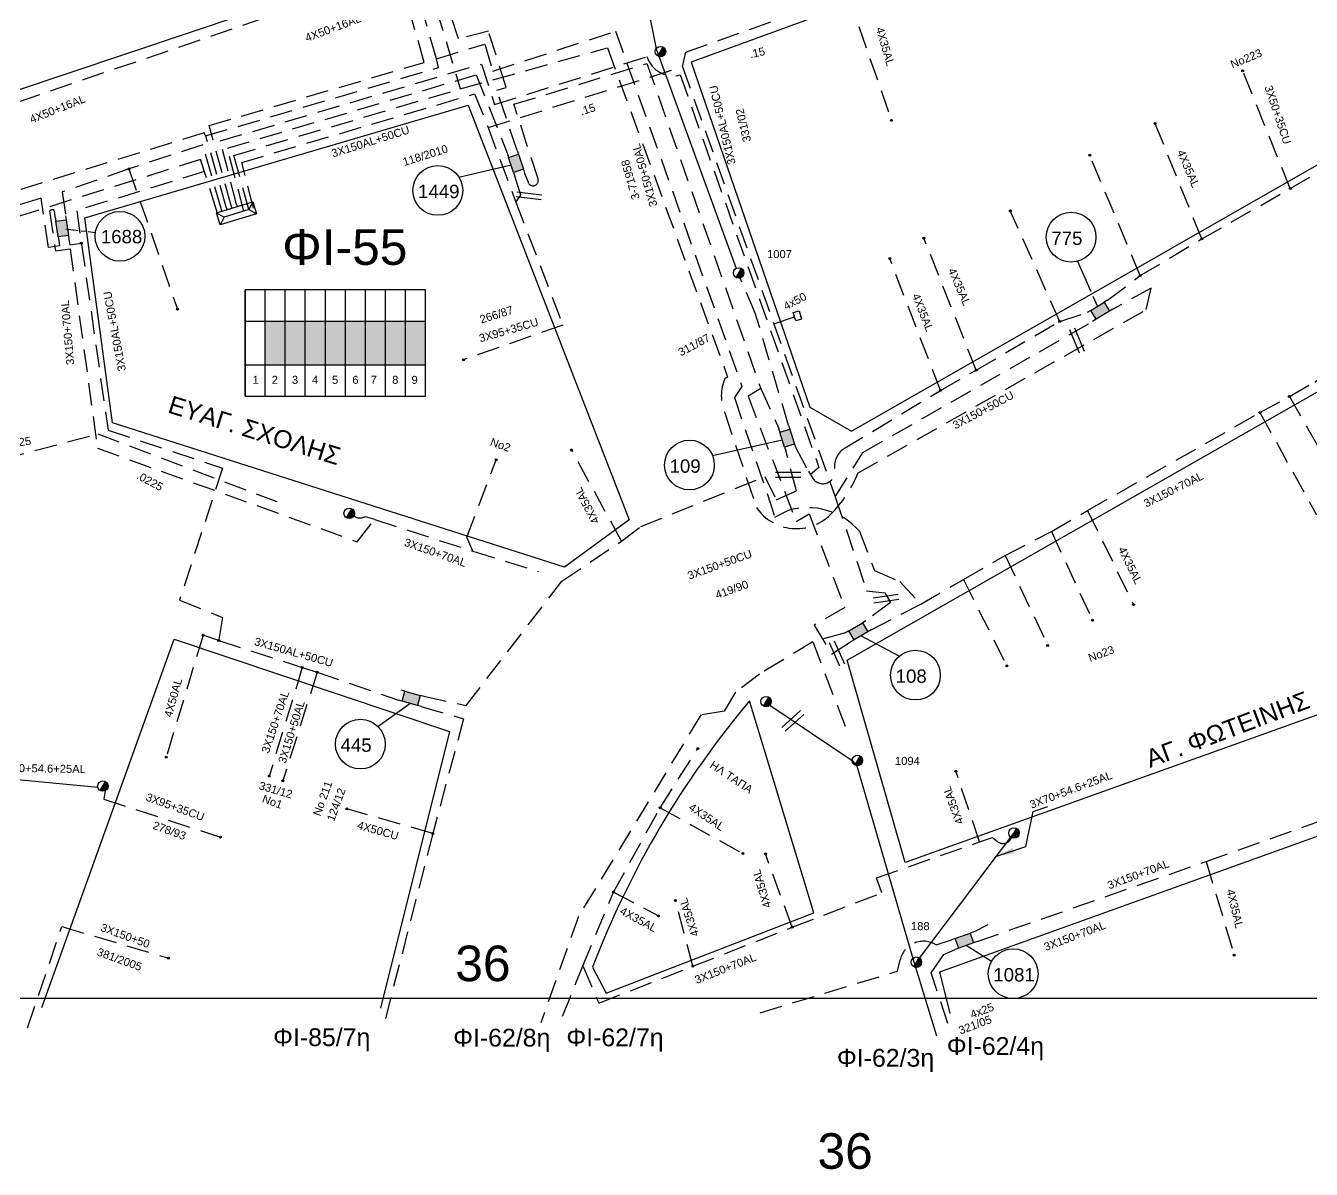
# Model space of a CAD drawing. Header units: millimetres. Extents: x 1080 to 2112, y 851 to 1323.
# Drawn here: x 1447 to 1591.6, y 851.4 to 980 of the extents above; entities that cross this region are included whole.
import ezdxf
from ezdxf.enums import TextEntityAlignment as Align

# ---------------------------------------------------------------- set-up
doc = ezdxf.new("R2010")
doc.units = ezdxf.units.MM
doc.linetypes.add('DASHED', pattern=[19.05, 12.7, -6.35])
for name, color, linetype in [('Link Box 4 Διευθύνσεων', 7, 'Continuous'), ('Άγνωστα', 7, 'DASHED'), ('Ασφαλειοκιβώτια Χ.Τ 9 αναχωρήσεων', 7, 'Continuous'), ('Γυμνά εναέρια ΧΤ (3Φ)   3x50+35CU', 7, 'Continuous'), ('Γυμνά εναέρια ΧΤ (3Φ)   4x35AL', 7, 'Continuous'), ('Γυμνά εναέρια ΧΤ (3Φ)   4x50AL', 7, 'Continuous'), ('Γυμνά εναέρια ΧΤ και ΦΟΠ (3Φ)   4x50+16AL', 7, 'Continuous'), ('Επιγραφές - Σχήματα', 7, 'Continuous'), ('Επιτοίχιο Κουτί', 7, 'Continuous'), ('Καλώδια ΧΤ   3x150+50AL', 7, 'DASHED'), ('Καλώδια ΧΤ   3x150+50CU', 7, 'DASHED'), ('Καλώδια ΧΤ   3x150+70AL', 7, 'DASHED'), ('Καλώδια ΧΤ   3x150AL+50CU', 7, 'DASHED'), ('Καλώδια ΧΤ   3x150AL+50XLPE', 7, 'DASHED'), ('Καλώδια ΧΤ   3x95+35CU', 7, 'DASHED'), ('Καλώδια ΧΤ   4x25CU', 7, 'DASHED'), ('Καλώδια ΧΤ   4x35CU', 7, 'DASHED'), ('Καλώδια ΧΤ   4x50AL', 7, 'DASHED'), ('Στύλος ΦΜ', 7, 'Continuous'), ('Στύλος ΦΜ @ 1', 7, 'Continuous'), ('Συνδέσεις', 7, 'Continuous'), ('Συνεστραμμένα ΧΤ   3x70+54.6+25AL', 7, 'SYN_LINE'), ('Τομή', 7, 'Continuous'), ('Υποσταθμός πόλεως', 7, 'Continuous'), ('Υπόβαθρο ΔΕΗ', 7, 'Continuous'), ('Υπόγεια Καλώδια Δικτύου ΧΤ   .10', 7, 'DASHED'), ('Υπόγεια Καλώδια Δικτύου ΧΤ   .15', 7, 'DASHED'), ('Υπόγεια καλώδια Παροχών ΧΤ   .0225', 7, 'DASHED')]:
    doc.layers.add(name, color=color, linetype=linetype)
doc.styles.add('ar', font='arial.ttf')
doc.styles.get("Standard").update_dxf_attribs({"font": 'arial.ttf'})
doc.linetypes.add('SYN_LINE', pattern='A,0.5,-0.0001,["/\\/\\/\\/",Standard,S=0.1,R=0,X=0,Y=-0.05],-0.25', length=0.7501)
doc.dimstyles.new('ISO-25', dxfattribs={"dimtxt": 2.5, "dimasz": 2.5, "dimexe": 1.25, "dimexo": 0.625, "dimtad": 1, "dimtxsty": 'Standard', "dimcen": 2.5, "dimadec": 0, "dimazin": 0, "dimtfac": 1, "dimtmove": 0, "dimatfit": 3, "dimfxl": 1, "dimarcsym": 0})

# ---------------------------------------------------------------- blocks, each defined once
blk = doc.blocks.new('ΥΠΑΡΧΩΝ ΤΣΙΜΕΝΤΕΝΙΟΣ ΣΤΥΛΟΣ')
at = {"layer": 'Στύλος ΦΜ'}
blk.add_hatch(color=7, dxfattribs=at).paths.add_polyline_path([(-1.29, -2.28, 0.574793), (2.62, 0, 0.268822), (1.3, 2.27)])
at = {"layer": 'Στύλος ΦΜ', "color": 7}
blk.add_line((-1.29, -2.28), (1.3, 2.27), dxfattribs=at)
blk.add_circle((0, 0), 2.62, dxfattribs=at)
at = {"layer": 'Στύλος ΦΜ', "flags": 4}
for tag, p in [('ΤΥΠΟΣ', (-4.91, 3.03)), ('ΑΡΙΘΜΟΣ', (-4.68, 8.05))]:
    blk.add_attdef(tag, p, '', height=4, dxfattribs=at)
blk = doc.blocks.new('LINK BOX 4 ΑΝΑΧΩΡΗΣΕΩΝ')
at = {"layer": 'Link Box 4 Διευθύνσεων', "ltscale": 40}
blk.add_hatch(color=256, dxfattribs=at).paths.add_polyline_path([(-3.54, 0), (-3.54, -4.67), (3.54, -4.67), (3.54, 0)])
for p, q in [((-3.54, 0), (-5.33, 0)), ((5.33, 0), (3.54, 0)), ((-3.54, -4.67), (-5.33, -4.67)), ((5.33, -4.67), (3.54, -4.67))]:
    blk.add_line(p, q, dxfattribs=at)
blk.add_lwpolyline([(-3.54, -4.67), (-3.54, 0), (3.54, 0), (3.54, -4.67)], close=True, dxfattribs=at)
blk = doc.blocks.new('ΥΠΟΣΤΑΘΜΟΣ ΠΟΛΕΩΣ 8 ΑΝΑΧΩΡΗΣΕΩΝ')
at = {"layer": 'Υποσταθμός πόλεως', "linetype": 'Continuous', "ltscale": 40}
for p, q in [((-8.18, -2.82), (-8.18, -4)), ((-5.9, -2.82), (-5.9, -4)), ((-3.55, -2.82), (-3.55, -4)), ((-1.28, -2.82), (-1.28, -4)), ((1.23, -2.82), (1.23, -4)), ((3.56, -2.82), (3.56, -4)), ((6.03, -2.82), (6.03, -4)), ((8.16, -2.82), (8.16, -4))]:
    blk.add_line(p, q, dxfattribs=at)
blk.add_lwpolyline([(-8.57, 2.82), (8.57, 2.82), (8.57, -2.82), (-8.57, -2.82)], close=True, dxfattribs=at)
for points in [[(-5.75, 0), (-8.57, 2.82)], [(5.75, 0), (8.57, 2.82)], [(-8.57, -2.82), (-5.75, 0)], [(-5.75, 0), (5.75, 0)], [(8.57, -2.82), (5.75, 0)]]:
    blk.add_lwpolyline(points, dxfattribs=at)
at = {"layer": 'Υποσταθμός πόλεως', "linetype": 'SYN_LINE', "ltscale": 40, "flags": 1}
for tag, p in [('ΜΕΤΑΣΧΗΜΑΤΙΣΜΟΣ', (9.59, 1.44)), ('ΙΣΧΥΣ', (9.57, -1.35)), ('ΑΡΙΘΜΟΣ', (9.69, -4.07))]:
    blk.add_attdef(tag, p, '', height=1.8, dxfattribs=at)
blk = doc.blocks.new('ΤΟΜΗ')
at = {"layer": 'Τομή', "ltscale": 40}
for p, q in [((-5.68, 0), (5.68, 0)), ((5.68, -2.33), (-5.68, -2.33))]:
    blk.add_line(p, q, dxfattribs=at)
blk = doc.blocks.new('ΕΠΙΤΟΙΧΙΟ ΚΟΥΤΙ')
at = {"layer": 'Επιτοίχιο Κουτί', "ltscale": 40}
blk.add_lwpolyline([(-2.06, 1.35), (1.86, 1.35), (1.86, -1.39), (-2.06, -1.39)], close=True, dxfattribs=at)
blk = doc.blocks.new('ΑΣΦΑΛΕΙΟΚΙΒΩΤΙΟ ΥΠΟΣΤΑΘΜΟΥ 9 ΑΝΑΧΩΡΗΣΕΩΝ')
at = {"layer": 'Ασφαλειοκιβώτια Χ.Τ 9 αναχωρήσεων', "ltscale": 40}
for p, q in [((-23.8, 40.36), (24.02, 40.36)), ((-9.72, 40.36), (-9.72, -40.64)), ((9.94, 40.36), (9.94, -40.64)), ((-23.8, 31.36), (24.02, 31.36)), ((-23.8, 22.36), (24.02, 22.36)), ((-23.8, 13.36), (24.02, 13.36)), ((-23.8, 4.36), (24.02, 4.36)), ((-23.8, -4.64), (24.02, -4.64)), ((-23.8, -13.64), (24.02, -13.64)), ((-23.8, -22.64), (24.02, -22.64)), ((-23.8, -31.64), (24.02, -31.64))]:
    blk.add_line(p, q, dxfattribs=at)
at = {"layer": 'Ασφαλειοκιβώτια Χ.Τ 9 αναχωρήσεων'}
blk.add_lwpolyline([(-23.8, -40.64), (24.02, -40.64), (24.02, 40.36), (-23.8, 40.36)], close=True, dxfattribs=at)
for s, p in [('1', (-18.28, 37.05)), ('2', (-18.28, 28.48)), ('3', (-18.28, 19.41)), ('4', (-18.28, 10.38)), ('5', (-18.28, 1.37)), ('6', (-18.28, -7.76)), ('7', (-18.28, -16.01)), ('8', (-18.28, -25.69)), ('9', (-18.28, -34.39))]:
    blk.add_text(s, height=3.6, rotation=270, dxfattribs=at).set_placement(p)
at = {"layer": 'Ασφαλειοκιβώτια Χ.Τ 9 αναχωρήσεων', "ltscale": 40}
for tag, height, p in [('ΟΝΟΜΑ', 5, (-0.16, 44.31)), ('ΚΕΙΜΕΝΟ 1', 2, (17.06, 35.59)), ('ΚΕΙΜΕΝΟ 2', 2, (17.06, 26.88)), ('ΚΕΙΜΕΝΟ 3', 2, (17.06, 17.69)), ('ΚΕΙΜΕΝΟ 4', 2, (17.06, 8.71)), ('ΚΕΙΜΕΝΟ 5', 2, (17.06, -0.13)), ('ΚΕΙΜΕΝΟ 6', 2, (17.06, -9.05)), ('ΚΕΙΜΕΝΟ 7', 2, (17.06, -18.13)), ('ΚΕΙΜΕΝΟ 8', 2, (17.06, -26.85)), ('ΚΕΙΜΕΝΟ 9', 2, (17.06, -35.99)), ('ΣΧ', 2, (-0.1, -42.64))]:
    blk.add_attdef(tag, text='', height=height, dxfattribs=at).set_placement(p, align=Align.MIDDLE_CENTER)
blk = doc.blocks.new('_ΣΥΝΔΕΣΗ')
at = {"layer": 'Συνδέσεις', "linetype": 'SYN_LINE', "ltscale": 40}
blk.add_hatch(color=256, dxfattribs=at).paths.add_polyline_path([(0.5, -0.01, 1), (-0.5, -0.01, 1)])
at = {"layer": 'Συνδέσεις'}
blk.add_circle((0, -0.01), 0.5, dxfattribs=at)

msp = doc.modelspace()

# ---------------------------------------------------------------- hatches: boundary and pattern name
at = {"layer": 'Ασφαλειοκιβώτια Χ.Τ 9 αναχωρήσεων', "ltscale": 0.2}
for color, points in [(27, [(1476.21, 946.76), (1473.96, 946.76), (1473.96, 941.85), (1476.21, 941.85)]), (1, [(1476.21, 946.76), (1476.21, 941.85), (1478.46, 941.85), (1478.46, 946.76)]), (85, [(1478.46, 946.76), (1478.46, 941.85), (1480.71, 941.85), (1480.71, 946.76)]), (173, [(1480.71, 946.76), (1480.71, 941.85), (1482.96, 941.85), (1482.96, 946.76)]), (2, [(1482.96, 946.76), (1482.96, 941.85), (1485.21, 941.85), (1485.21, 946.76)]), (30, [(1485.21, 946.76), (1485.21, 941.85), (1487.46, 941.85), (1487.46, 946.76)]), (6, [(1487.46, 946.76), (1487.46, 941.85), (1489.71, 941.85), (1489.71, 946.76)]), (62, [(1489.71, 946.76), (1489.71, 941.85), (1491.96, 941.85), (1491.96, 946.76)])]:
    msp.add_hatch(color=color, dxfattribs=at).paths.add_polyline_path(points)

# ---------------------------------------------------------------- linework, layer by layer
at = {"layer": 'Άγνωστα', "color": 85, "ltscale": 0.2}
msp.add_lwpolyline([(1572.33, 951.88), (1566.66, 965.4)], dxfattribs=at)
at = {"layer": 'Άγνωστα', "color": 2, "ltscale": 0.2}
msp.add_lwpolyline([(1563.27, 946.73), (1557.72, 959.18)], dxfattribs=at)
at = {"layer": 'Άγνωστα', "color": 6, "ltscale": 0.2}
for points in [[(1532.79, 935.05), (1529.05, 947.66), (1527.35, 951.61)], [(1529.67, 939.18), (1528.24, 938.31), (1533.63, 924.24), (1535.11, 925.09), (1539.1, 914.57), (1535.65, 912.58), (1537.63, 909.3), (1539.77, 910.71)]]:
    msp.add_lwpolyline(points, dxfattribs=at)
at = {"layer": 'Άγνωστα', "color": 30, "linetype": 'DASHED', "ltscale": 0.2}
for points in [[(1585.78, 936.47), (1592.14, 924.99)], [(1562.34, 923.09), (1566.97, 913.11)], [(1557.13, 920.42), (1561.92, 910.28)], [(1552.45, 917.72), (1557.32, 907.98)], [(1507.39, 868.6), (1509.67, 874.25), (1513.1, 882.55), (1518.35, 892.04), (1522.58, 898.7)]]:
    msp.add_lwpolyline(points, dxfattribs=at)
at = {"layer": 'Άγνωστα', "color": 2, "linetype": 'DASHED', "ltscale": 0.2}
for points in [[(1539.18, 911.72), (1535.5, 910.69), (1529.52, 907.08), (1526.84, 905.03), (1525.54, 902.89), (1522.94, 902.48), (1509.16, 879.8), (1504.95, 867.87)], [(1535.5, 910.69), (1539.38, 900.6)]]:
    msp.add_lwpolyline(points, dxfattribs=at)
at = {"layer": 'Άγνωστα', "color": 5, "ltscale": 0.2}
msp.add_lwpolyline([(1491.5, 903.44), (1496.25, 902.04), (1492.79, 889.15), (1487.47, 868.34)], dxfattribs=at)
at = {"layer": 'Άγνωστα', "color": 85, "linetype": 'Continuous', "ltscale": 0.2}
msp.add_lwpolyline([(1530.7, 903.59), (1539.94, 897.37), (1540.46, 896.77), (1546.75, 875.09), (1549.42, 866.41)], dxfattribs=at)
at = {"layer": 'Άγνωστα', "color": 27, "linetype": 'DASHED', "ltscale": 0.2}
for points in [[(1553.62, 878.1), (1555.23, 878.91)], [(1550.69, 867.79), (1548.81, 873.47), (1550.25, 875.53), (1551.51, 876.1)]]:
    msp.add_lwpolyline(points, dxfattribs=at)
msp.add_lwpolyline([(1529.59, 868.99), (1545.03, 873.66), (1545.33, 874.93, -0.512399), (1549.38, 876.63), (1551.11, 877.2)], format="xyb", dxfattribs=at)
at = {"layer": 'Γυμνά εναέρια ΧΤ (3Φ)   3x50+35CU', "color": 85, "linetype": 'DASHED', "ltscale": 0.2}
msp.add_lwpolyline([(1589.2, 961.67), (1583.84, 974.92)], dxfattribs=at)
at = {"layer": 'Γυμνά εναέρια ΧΤ (3Φ)   4x35AL', "color": 154, "linetype": 'DASHED', "ltscale": 0.2}
msp.add_lwpolyline([(1539.44, 983.48), (1544.35, 969.34)], dxfattribs=at)
at = {"layer": 'Γυμνά εναέρια ΧΤ (3Φ)   4x35AL', "color": 85, "linetype": 'DASHED', "ltscale": 0.2}
msp.add_lwpolyline([(1579.24, 956.01), (1574, 968.99)], dxfattribs=at)
at = {"layer": 'Γυμνά εναέρια ΧΤ (3Φ)   4x35AL', "color": 2, "linetype": 'DASHED', "ltscale": 0.2}
for points in [[(1553.88, 941.26), (1548.01, 956.1)], [(1549.88, 938.97), (1544.16, 953.79)]]:
    msp.add_lwpolyline(points, dxfattribs=at)
at = {"layer": 'Γυμνά εναέρια ΧΤ (3Φ)   4x35AL', "color": 30, "linetype": 'DASHED', "ltscale": 0.2}
for points in [[(1566.41, 925.47), (1571.57, 914.88)], [(1554.27, 888.19), (1551.6, 896.14)], [(1518.35, 892.04), (1527.66, 886.91)], [(1533.21, 878.61), (1530.19, 886.85)], [(1513.1, 882.55), (1518.18, 879.89)], [(1522.04, 874.21), (1520.09, 881.6)]]:
    msp.add_lwpolyline(points, dxfattribs=at)
at = {"layer": 'Γυμνά εναέρια ΧΤ (3Φ)   4x35AL', "color": 27, "linetype": 'DASHED', "ltscale": 0.2}
msp.add_lwpolyline([(1579.74, 886), (1582.89, 875.46)], dxfattribs=at)
at = {"layer": 'Γυμνά εναέρια ΧΤ (3Φ)   4x50AL', "color": 154, "ltscale": 0.2}
msp.add_lwpolyline([(1531.13, 946.44), (1533.46, 947.26)], dxfattribs=at)
at = {"layer": 'Γυμνά εναέρια ΧΤ (3Φ)   4x50AL', "color": 27, "linetype": 'DASHED', "ltscale": 0.2}
msp.add_lwpolyline([(1468.72, 910.84), (1466.97, 911.44), (1462.81, 897.73)], dxfattribs=at)
at = {"layer": 'Γυμνά εναέρια ΧΤ και ΦΟΠ (3Φ)   4x50+16AL', "color": 62, "linetype": 'Continuous', "ltscale": 0.2}
msp.add_lwpolyline([(1386.96, 1017.75), (1414.89, 1023.61), (1434.27, 1020.48), (1447.81, 1013.94), (1462.4, 1003.56), (1478.19, 984.49), (1478.25, 983.51), (1438.65, 970.22)], dxfattribs=at)
at = {"layer": 'Γυμνά εναέρια ΧΤ και ΦΟΠ (3Φ)   4x50+16AL', "color": 6, "linetype": 'Continuous', "ltscale": 0.2}
msp.add_lwpolyline([(1514.74, 993.06), (1517.89, 977.38), (1526.88, 952.69)], dxfattribs=at)
at = {"layer": 'Επιγραφές - Σχήματα'}
msp.add_lwpolyline([(1083.25, 1308.5), (1991.62, 1308.5), (1991.62, 870.59), (1083.25, 870.59)], close=True, dxfattribs=at)
at = {"layer": 'Επιγραφές - Σχήματα', "ltscale": 0.2}
for points in [[(1495.72, 962.96), (1501.59, 964.32)], [(1565.26, 953.5), (1566.77, 950.09)], [(1567, 949.57), (1567.51, 948.42)], [(1524.22, 931.65), (1532.08, 933.43)], [(1545.24, 909.09), (1540.92, 911.39)], [(1486.62, 901.18), (1490.21, 903.78)], [(1555.6, 874.76), (1552.76, 876.55)]]:
    msp.add_lwpolyline(points, dxfattribs=at)
at = {"layer": 'Επιγραφές - Σχήματα', "ltscale": 20}
msp.add_lwpolyline([(1559.46, 887.7), (1560.27, 891.63), (1561.94, 892.19)], dxfattribs=at)
at = {"layer": 'Επιγραφές - Σχήματα', "ltscale": 0.2}
for centre in [(1493.36, 961.46), (1457.62, 956.3), (1564.55, 956.2), (1521.64, 930.58), (1547.05, 906.96), (1484.65, 899.2), (1558.04, 873.38)]:
    msp.add_circle(centre, 2.8, dxfattribs=at)
at = {"layer": 'Καλώδια ΧΤ   3x150+50AL', "color": 6, "ltscale": 0.2}
msp.add_lwpolyline([(1502.29, 965.94), (1499.98, 972.72), (1501.05, 973.02), (1499.04, 979.38), (1495.69, 978.49), (1493.25, 985.8), (1495.06, 986.49), (1482.42, 1011.06), (1481.69, 1012.69), (1480.75, 1012.69, -0.469406), (1477.79, 1016.25), (1474.17, 1020.04), (1462.65, 1015.32)], format="xyb", dxfattribs=at)
at = {"layer": 'Καλώδια ΧΤ   3x150+50AL', "color": 30, "ltscale": 0.2}
msp.add_lwpolyline([(1493.21, 976.26), (1498.65, 977.92), (1499.53, 974.86), (1513.34, 979.36), (1527.55, 939.41), (1526.7, 938.19), (1531.26, 924.72), (1532.71, 925.46, -0.294754), (1540.75, 923.14), (1542.44, 918.73), (1545.29, 917.47), (1547.65, 914.95)], format="xyb", dxfattribs=at)
at = {"layer": 'Καλώδια ΧΤ   3x150+50AL', "color": 27, "ltscale": 0.2}
msp.add_lwpolyline([(1479.79, 907.28), (1475.93, 895.06)], dxfattribs=at)
at = {"layer": 'Καλώδια ΧΤ   3x150+50CU', "color": 85, "ltscale": 0.2}
msp.add_lwpolyline([(1496.83, 1038.03), (1512.24, 994.8), (1490.99, 989.16), (1495.88, 972.88), (1512.44, 977.48), (1525.94, 940.46), (1525.63, 940.32, 0.20436), (1525.62, 936.44), (1529.18, 925.79, 0.468556), (1537.49, 925, 0.102587), (1540.6, 929.69), (1573.01, 948.05), (1573.55, 950.48), (1569.26, 948.11)], format="xyb", dxfattribs=at)
at = {"layer": 'Καλώδια ΧΤ   3x150+50CU', "color": 30, "ltscale": 0.2}
msp.add_lwpolyline([(1467.25, 967.58), (1493.45, 975.29), (1493.22, 976.24), (1490.89, 984.16), (1516.39, 991.54), (1517.22, 992.97), (1533.55, 998.33), (1533.17, 999.6)], dxfattribs=at)
at = {"layer": 'Καλώδια ΧΤ   3x150+50CU', "color": 2, "ltscale": 0.2}
msp.add_lwpolyline([(1533.6, 932.51), (1535.03, 929.88), (1535.48, 929.13, 0.812792), (1537.96, 929.99, -0.270728), (1538.97, 932.4), (1549.88, 938.97), (1553.88, 941.26), (1563.27, 946.73), (1566.37, 947.73)], format="xyb", dxfattribs=at)
at = {"layer": 'Καλώδια ΧΤ   3x150+50CU', "color": 154, "ltscale": 0.2}
msp.add_lwpolyline([(1538.04, 926.99), (1541.15, 932), (1566.98, 946.73)], dxfattribs=at)
at = {"layer": 'Καλώδια ΧΤ   3x150+70AL', "color": 85, "ltscale": 0.2}
msp.add_lwpolyline([(1568.65, 949.1), (1572.33, 951.88), (1579.24, 956.01), (1589.2, 961.67), (1600.81, 968.44), (1614.35, 975.87), (1613.48, 979.33)], dxfattribs=at)
at = {"layer": 'Καλώδια ΧΤ   3x150+70AL', "color": 27, "ltscale": 0.2}
for points in [[(1468.48, 959.25), (1466.69, 964.93), (1431.52, 953.95), (1437, 929.31), (1441.89, 907.05), (1442.31, 905.96), (1441.83, 903.67)], [(1491.8, 904.57), (1496.55, 903.55), (1507.31, 917.53), (1514.01, 922.02), (1516.17, 923.67), (1530.13, 929.28), (1531.41, 926.67), (1533.67, 927.69), (1532.49, 932.16)], [(1478.12, 907.82), (1474.4, 895.6)]]:
    msp.add_lwpolyline(points, dxfattribs=at)
at = {"layer": 'Καλώδια ΧΤ   3x150+70AL', "color": 1, "ltscale": 0.2}
for points in [[(1451.14, 961.29), (1451.51, 958.59)], [(1497.3, 920.89), (1496.62, 922.46), (1499.93, 931.16)], [(1486.26, 924.45), (1497.3, 920.89), (1504.62, 918.62)]]:
    msp.add_lwpolyline(points, dxfattribs=at)
msp.add_lwpolyline([(1450.35, 958.42), (1450.28, 958.91), (1450.24, 959.24), (1450.24, 959.24, 0.256242), (1449.71, 959.16), (1450.36, 954.67), (1452.01, 954.89), (1455.1, 932.47), (1484.3, 921.95), (1486.26, 924.45), (1485.22, 924.75), (1484.84, 924.66, -0.229624), (1483.91, 924.87)], format="xyb", dxfattribs=at)
at = {"layer": 'Καλώδια ΧΤ   3x150+70AL', "color": 30, "linetype": 'DASHED', "ltscale": 0.2}
for points in [[(1542.07, 912.06), (1547.65, 914.95), (1552.45, 917.72), (1557.13, 920.42), (1562.34, 923.09), (1566.41, 925.47), (1585.78, 936.47), (1589.09, 938.3), (1591.96, 939.93), (1596.4, 942.56), (1599.11, 944.44)], [(1509.67, 874.25), (1511.46, 870.06), (1522.04, 874.21), (1533.21, 878.61), (1543.29, 882.48), (1542.67, 884.16), (1554.27, 888.19)]]:
    msp.add_lwpolyline(points, dxfattribs=at)
at = {"layer": 'Καλώδια ΧΤ   3x150+70AL', "color": 27, "linetype": 'DASHED', "ltscale": 0.2}
msp.add_lwpolyline([(1554.01, 877), (1579.74, 886), (1598.1, 892.53), (1600.18, 893.26), (1600.65, 894.19, -0.348492), (1602.55, 895.08, 0.117796)], format="xyb", dxfattribs=at)
at = {"layer": 'Καλώδια ΧΤ   3x150+70AL', "color": 30, "linetype": 'DASHED', "ltscale": 0.2}
msp.add_lwpolyline([(1554.27, 888.19), (1555.72, 888.71), (1556.27, 888.25, 0.52179), (1557.84, 888.68)], format="xyb", dxfattribs=at)
at = {"layer": 'Καλώδια ΧΤ   3x150AL+50CU', "color": 62, "ltscale": 0.2}
msp.add_lwpolyline([(1470.13, 959.75), (1467.64, 968.74), (1491.83, 975.86), (1489.42, 984.3), (1478.7, 981.45), (1477.42, 982.05), (1440.09, 969.31), (1439.83, 968.89, -0.766395), (1438.71, 969.23, -0.962897)], format="xyb", dxfattribs=at)
at = {"layer": 'Καλώδια ΧΤ   3x150AL+50CU', "color": 2, "ltscale": 0.2}
msp.add_lwpolyline([(1470.73, 959.93), (1468.9, 967.02), (1498.27, 975.67), (1499.73, 971.11), (1516.84, 976.5), (1517.01, 976.13, 0.36089), (1520.6, 974.44), (1536.21, 930.31), (1535.25, 929.51)], format="xyb", dxfattribs=at)
at = {"layer": 'Καλώδια ΧΤ   3x150AL+50CU', "color": 6, "ltscale": 0.2}
msp.add_lwpolyline([(1471.54, 959.13), (1469.71, 966.22), (1497.68, 974.45), (1501.18, 965.58)], dxfattribs=at)
at = {"layer": 'Καλώδια ΧΤ   3x150AL+50CU', "color": 85, "ltscale": 0.2}
msp.add_lwpolyline([(1472.1, 959.3), (1470.42, 965.39), (1495.88, 972.88)], dxfattribs=at)
at = {"layer": 'Καλώδια ΧΤ   3x150AL+50CU', "color": 173, "ltscale": 0.2}
msp.add_lwpolyline([(1472.65, 959.46), (1471.32, 964.61), (1497.49, 972.31), (1499.01, 968.53), (1502.13, 960.14), (1502.68, 960.92), (1502, 963.05)], dxfattribs=at)
at = {"layer": 'Καλώδια ΧΤ   3x150AL+50CU', "color": 27, "ltscale": 0.2}
for points in [[(1467.12, 963.58), (1452.76, 959.18), (1456.28, 934.5), (1469.16, 930.24), (1464.33, 915.4), (1469.16, 913.45), (1468.72, 910.84), (1478.12, 907.82), (1479.79, 907.28), (1488.93, 904.13)], [(1451.89, 955.95), (1451.98, 955.34), (1453.28, 955.53)]]:
    msp.add_lwpolyline(points, dxfattribs=at)
at = {"layer": 'Καλώδια ΧΤ   3x150AL+50XLPE', "color": 1, "ltscale": 0.2}
msp.add_lwpolyline([(1458.62, 963.87), (1464.09, 948.1)], dxfattribs=at)
at = {"layer": 'Καλώδια ΧΤ   3x150AL+50XLPE', "ltscale": 0.2}
msp.add_lwpolyline([(1447.23, 867.31), (1451.1, 878.68), (1463.08, 875.12)], dxfattribs=at)
at = {"layer": 'Καλώδια ΧΤ   3x95+35CU', "color": 173, "ltscale": 0.2}
msp.add_lwpolyline([(1502.13, 960.14), (1507.42, 946.31), (1496.22, 942.4)], dxfattribs=at)
at = {"layer": 'Καλώδια ΧΤ   3x95+35CU', "color": 6, "ltscale": 0.2}
msp.add_lwpolyline([(1455.97, 893.96), (1455.79, 893.01), (1468.92, 888.73)], dxfattribs=at)
at = {"layer": 'Καλώδια ΧΤ   4x25CU', "color": 30, "linetype": 'DASHED', "ltscale": 0.2}
msp.add_lwpolyline([(1589.09, 938.3), (1594.17, 929.42)], dxfattribs=at)
at = {"layer": 'Καλώδια ΧΤ   4x35CU', "color": 27, "ltscale": 0.2}
msp.add_lwpolyline([(1514.01, 922.02), (1508.4, 932.27)], dxfattribs=at)
at = {"layer": 'Καλώδια ΧΤ   4x50AL', "color": 5, "ltscale": 0.2}
msp.add_lwpolyline([(1492.79, 889.15), (1483.14, 891.91)], dxfattribs=at)
at = {"layer": 'Συνεστραμμένα ΧΤ   3x70+54.6+25AL', "color": 85, "linetype": 'SYN_LINE', "ltscale": 20}
msp.add_line((1547.17, 874.66), (1558.13, 889.2), dxfattribs=at)
at = {"layer": 'Συνεστραμμένα ΧΤ   3x70+54.6+25AL', "color": 6, "linetype": 'SYN_LINE', "ltscale": 20}
msp.add_lwpolyline([(1439.81, 895.81), (1455.12, 894.34)], dxfattribs=at)
at = {"layer": 'Υπόβαθρο ΔΕΗ'}
for points in [[(1601.87, 1005.12), (1521.85, 975.89), (1535.18, 937.07), (1539.87, 934.39), (1611.86, 975.56)], [(1507.59, 919.11), (1456.78, 935.32), (1453.69, 958.38), (1496.76, 971.05), (1514.87, 924.43)]]:
    msp.add_lwpolyline(points, close=True, dxfattribs=at)
for points in [[(1452.93, 956.93), (1451.53, 957.1)], [(1453.76, 956.83), (1453.25, 956.89)], [(1545.9, 885.87), (1539.37, 908.65), (1609.99, 948.94), (1625.43, 957.47), (1636.83, 931.19), (1603.58, 906.53), (1545.9, 885.87)], [(1454.85, 956.69), (1454.05, 956.79)], [(1448.82, 869.57), (1463.72, 910.99), (1494.67, 900.62), (1486.91, 869.51)], [(1550.95, 868.9), (1549.79, 873.58), (1604.45, 893.23), (1614.45, 902.06), (1622.55, 873.81), (1605.89, 868.54)]]:
    msp.add_lwpolyline(points, dxfattribs=at)
msp.add_lwpolyline([(1512.3, 871.2), (1535.64, 880.21), (1528.39, 904.06, 0.08313), (1510.76, 874.13), (1512.3, 871.2)], format="xyb", dxfattribs=at)
at = {"layer": 'Υπόγεια Καλώδια Δικτύου ΧΤ   .10', "color": 30, "ltscale": 0.2}
msp.add_lwpolyline([(1469.57, 959.58), (1467.32, 967.44), (1467.08, 967.94), (1425.71, 955.11), (1420.94, 962.46), (1408.03, 968.05)], dxfattribs=at)
at = {"layer": 'Υπόγεια Καλώδια Δικτύου ΧΤ   .15', "color": 154, "ltscale": 0.2}
for points in [[(1499.01, 968.53), (1520.87, 975.36), (1521.23, 977), (1539.44, 983.48)], [(1520.87, 975.36), (1538.04, 926.99), (1541.56, 916.44), (1543.62, 916.2), (1544.26, 915.13), (1541.48, 913.07)]]:
    msp.add_lwpolyline(points, dxfattribs=at)
at = {"layer": 'Υπόγεια Καλώδια Δικτύου ΧΤ   .15', "color": 6, "ltscale": 0.2}
msp.add_lwpolyline([(1503.11, 963.41), (1503.5, 962.37, 0.969274), (1504.63, 962.75), (1501.91, 971.14), (1516.86, 975.72), (1529.67, 939.18), (1531.68, 934.69)], format="xyb", dxfattribs=at)
at = {"layer": 'Υπόγεια Καλώδια Δικτύου ΧΤ   .15', "color": 1, "ltscale": 0.2}
for points in [[(1450.73, 955.79), (1450.82, 955.21), (1449.57, 955.03), (1448.77, 960.57), (1424.39, 953.19), (1419.71, 961.03), (1386.25, 974.54), (1383.5, 974.19)], [(1468.99, 959.41), (1466.95, 966.59), (1458.62, 963.87), (1451.14, 961.29)]]:
    msp.add_lwpolyline(points, dxfattribs=at)
at = {"layer": 'Υπόγεια καλώδια Παροχών ΧΤ   .0225', "color": 27, "ltscale": 0.2}
msp.add_lwpolyline([(1437, 929.31), (1455.12, 934.07), (1475.24, 926.48)], dxfattribs=at)

# ---------------------------------------------------------------- block references
at = {"layer": 'Link Box 4 Διευθύνσεων'}
for p, xscale, yscale, zscale, rotation in [((1501.59, 964.32), 0.2499999999999703, 0.2499999999999703, 0.2499999999999703, 107.9439117820055), ((1450.54, 957.11), 0.2499999999999702, 0.2499999999999702, 0.2499999999999702, 98.21135662755249), ((1567.51, 948.42), 0.2499999999999953, 0.2499999999999953, 0.2499999999999953, 31.17642782682395), ((1532.08, 933.43), 0.2499999999999951, 0.2499999999999951, 0.2499999999999951, 107.7001590542235), ((1540.33, 912.39), 0.2500000000000018, 0.2500000000000018, 0.2500000000000018, 30.28747425014419), ((1490.52, 904.91), 0.2499999999999963, 0.2499999999999963, 0.2499999999999963, 344.9952988607895), ((1552.37, 877.65), 0.2500000000000104, 0.2500000000000104, 0.2500000000000104, 19.65200691370609)]:
    msp.add_blockref('LINK BOX 4 ΑΝΑΧΩΡΗΣΕΩΝ', p, dxfattribs=dict(at, xscale=xscale, yscale=yscale, zscale=zscale, rotation=rotation))
at = {"layer": 'Ασφαλειοκιβώτια Χ.Τ 9 αναχωρήσεων', "xscale": 0.25, "yscale": 0.25, "zscale": 0.25, "rotation": 90}
msp.add_blockref('ΑΣΦΑΛΕΙΟΚΙΒΩΤΙΟ ΥΠΟΣΤΑΘΜΟΥ 9 ΑΝΑΧΩΡΗΣΕΩΝ', (1481.8, 944.28), dxfattribs=at)
at = {"layer": 'Επιτοίχιο Κουτί', "xscale": 0.25, "yscale": 0.25, "zscale": 0.25, "rotation": 106.3949788746916}
msp.add_blockref('ΕΠΙΤΟΙΧΙΟ ΚΟΥΤΙ', (1533.77, 947.38), dxfattribs=at)
at = {"layer": 'Στύλος ΦΜ @ 1', "ltscale": 40, "xscale": 0.225, "yscale": 0.225, "zscale": 0.225}
for p in [(1518.39, 977.07), (1483.39, 925.15), (1530.26, 903.98), (1455.7, 894.48), (1558.13, 889.2)]:
    msp.add_blockref('ΥΠΑΡΧΩΝ ΤΣΙΜΕΝΤΕΝΙΟΣ ΣΤΥΛΟΣ', p, dxfattribs=at)
at = {"layer": 'Στύλος ΦΜ @ 1', "ltscale": 40}
ref = msp.add_blockref('ΥΠΑΡΧΩΝ ΤΣΙΜΕΝΤΕΝΙΟΣ ΣΤΥΛΟΣ', (1527.18, 952.18), dxfattribs=dict(at, xscale=0.225, yscale=0.225, zscale=0.225))
ref.add_attrib('ΤΥΠΟΣ', '1007', (1530.37, 953.85), dxfattribs={"layer": 'Στύλος ΦΜ', "height": 0.9, "flags": 4})
ref = msp.add_blockref('ΥΠΑΡΧΩΝ ΤΣΙΜΕΝΤΕΝΙΟΣ ΣΤΥΛΟΣ', (1540.53, 897.36), dxfattribs=dict(at, xscale=0.225, yscale=0.225, zscale=0.225))
ref.add_attrib('ΤΥΠΟΣ', '1094', (1544.75, 896.86), dxfattribs={"layer": 'Στύλος ΦΜ', "height": 0.9, "flags": 4})
ref = msp.add_blockref('ΥΠΑΡΧΩΝ ΤΣΙΜΕΝΤΕΝΙΟΣ ΣΤΥΛΟΣ', (1547.16, 874.67), dxfattribs=dict(at, xscale=0.225, yscale=0.225, zscale=0.225))
ref.add_attrib('ΤΥΠΟΣ', '188', (1546.55, 878.28), dxfattribs={"layer": 'Στύλος ΦΜ', "height": 0.9, "flags": 4})
at = {"layer": 'Συνδέσεις'}
for p, xscale, yscale, zscale in [((1583.84, 974.92), 0.2211072174658995, 0.2211072174658995, 0.2211072174658995), ((1544.36, 969.34), 0.2211072174658995, 0.2211072174658995, 0.2211072174658995), ((1574, 968.99), 0.2211072174658995, 0.2211072174658995, 0.2211072174658995), ((1566.66, 965.41), 0.2211072174658995, 0.2211072174658995, 0.2211072174658995), ((1458.62, 963.87), 0.2211072174658995, 0.2211072174658995, 0.2211072174658995), ((1589.2, 961.67), 0.2211072174658995, 0.2211072174658995, 0.2211072174658995), ((1557.72, 959.18), 0.2211072174658995, 0.2211072174658995, 0.2211072174658995), ((1453.28, 955.53), 0.2211072174658995, 0.2211072174658995, 0.2211072174658995), ((1548.01, 956.1), 0.2211072174658995, 0.2211072174658995, 0.2211072174658995), ((1579.24, 956.02), 0.2211072174658995, 0.2211072174658995, 0.2211072174658995), ((1544.16, 953.79), 0.2211072174658995, 0.2211072174658995, 0.2211072174658995), ((1572.33, 951.88), 0.2211072174658995, 0.2211072174658995, 0.2211072174658995), ((1464.09, 948.1), 0.2211072174658995, 0.2211072174658995, 0.2211072174658995), ((1563.27, 946.73), 0.2211072174658995, 0.2211072174658995, 0.2211072174658995), ((1496.23, 942.4), 0.2211072174658995, 0.2211072174658995, 0.2211072174658995), ((1553.88, 941.26), 0.2211072174658995, 0.2211072174658995, 0.2211072174658995), ((1549.88, 938.98), 0.2211072174658995, 0.2211072174658995, 0.2211072174658995), ((1589.09, 938.3), 0.2211072174658995, 0.2211072174658995, 0.2211072174658995), ((1585.78, 936.47), 0.2211072174658995, 0.2211072174658995, 0.2211072174658995), ((1508.4, 932.27), 0.2211072174658995, 0.2211072174658995, 0.2211072174658995), ((1499.93, 931.16), 0.2211072174658995, 0.2211072174658995, 0.2211072174658995), ((1571.57, 914.88), 0.2211072174658995, 0.2211072174658995, 0.2211072174658995), ((1566.97, 913.12), 0.2211072174658995, 0.2211072174658995, 0.2211072174658995), ((1466.97, 911.44), 0.2211072174658995, 0.2211072174658995, 0.2211072174658995), ((1468.72, 910.84), 0.2211072174658995, 0.2211072174658995, 0.2211072174658995), ((1561.92, 910.29), 0.2211072174658995, 0.2211072174658995, 0.2211072174658995), ((1478.12, 907.82), 0.2211072174658995, 0.2211072174658995, 0.2211072174658995), ((1557.32, 907.99), 0.2211072174658995, 0.2211072174658995, 0.2211072174658995), ((1479.79, 907.28), 0.2211072174658995, 0.2211072174658995, 0.2211072174658995), ((1462.81, 897.73), 0.2211072174658995, 0.2211072174658995, 0.2211072174658995), ((1522.6, 898.71), 0.1972025931103314, 0.1972025931103314, 0.1972025931103314), ((1551.6, 896.14), 0.2211072174658995, 0.2211072174658995, 0.2211072174658995), ((1474.4, 895.61), 0.2211072174658995, 0.2211072174658995, 0.2211072174658995), ((1475.93, 895.06), 0.2211072174658995, 0.2211072174658995, 0.2211072174658995), ((1483.14, 891.91), 0.2211072174658995, 0.2211072174658995, 0.2211072174658995), ((1518.35, 892.05), 0.2211072174658995, 0.2211072174658995, 0.2211072174658995), ((1492.79, 889.16), 0.2211072174658995, 0.2211072174658995, 0.2211072174658995), ((1468.92, 888.73), 0.2211072174658995, 0.2211072174658995, 0.2211072174658995), ((1527.66, 886.91), 0.2211072174658995, 0.2211072174658995, 0.2211072174658995), ((1530.19, 886.85), 0.2211072174658995, 0.2211072174658995, 0.2211072174658995), ((1513.11, 882.56), 0.2211072174658995, 0.2211072174658995, 0.2211072174658995), ((1520.09, 881.6), 0.2211072174658995, 0.2211072174658995, 0.2211072174658995), ((1518.18, 879.9), 0.2211072174658995, 0.2211072174658995, 0.2211072174658995), ((1533.21, 878.61), 0.2211072174658995, 0.2211072174658995, 0.2211072174658995), ((1463.08, 875.13), 0.2211072174658995, 0.2211072174658995, 0.2211072174658995), ((1582.9, 875.46), 0.2211072174658995, 0.2211072174658995, 0.2211072174658995), ((1522.04, 874.22), 0.2211072174658995, 0.2211072174658995, 0.2211072174658995)]:
    msp.add_blockref('_ΣΥΝΔΕΣΗ', p, dxfattribs=dict(at, xscale=xscale, yscale=yscale, zscale=zscale))
at = {"layer": 'Τομή'}
for p, xscale, yscale, zscale, rotation in [((1503.64, 961.14), 0.2500000000000025, 0.2500000000000025, 0.2500000000000025, 352.9440389164296), ((1565.48, 944.68), 0.2500000000000845, 0.2500000000000845, 0.2500000000000845, 292.7703771085797), ((1543.69, 915.84), 0.2500000000000034, 0.2500000000000034, 0.2500000000000034, 8.324739910383434), ((1538.5, 909.51), 0.2500000000000581, 0.2500000000000581, 0.2500000000000581, 293.9827584994649), ((1533.08, 902.02), 0.2500000000000279, 0.2500000000000279, 0.2500000000000279, 42.16650870053723)]:
    msp.add_blockref('ΤΟΜΗ', p, dxfattribs=dict(at, xscale=xscale, yscale=yscale, zscale=zscale, rotation=rotation))
at = {"layer": 'Τομή', "xscale": 0.25, "yscale": 0.25, "zscale": 0.25}
msp.add_blockref('ΤΟΜΗ', (1532.74, 929.77), dxfattribs=at)
at = {"layer": 'Υποσταθμός πόλεως', "xscale": 0.2500000000000834, "yscale": 0.2500000000000834, "zscale": 0.2500000000000834, "rotation": 196.7725362115843}
msp.add_blockref('ΥΠΟΣΤΑΘΜΟΣ ΠΟΛΕΩΣ 8 ΑΝΑΧΩΡΗΣΕΩΝ', (1470.72, 958.88), dxfattribs=at)

# ---------------------------------------------------------------- texts
at = {"layer": 'Γυμνά εναέρια ΧΤ (3Φ)   3x50+35CU', "ltscale": 0.2}
msp.add_text('3X50+35CU', height=0.9, rotation=288.4513, dxfattribs=at).set_placement((1587.8, 969.97), align=Align.MIDDLE)
at = {"layer": 'Γυμνά εναέρια ΧΤ (3Φ)   4x35AL', "ltscale": 0.2}
for s, rotation, p in [('4X35AL', 286.3629, (1543.65, 977.65)), ('No223', 22.7, (1584.23, 976.29)), ('4X35AL', 293.1165, (1577.73, 963.91)), ('4X35AL', 293.5185, (1552, 950.62)), ('4X35AL', 291.52, (1547.89, 947.74)), ('4X35AL', 117.9597, (1510.11, 926.01)), ('4X35AL', 296.2461, (1571.2, 919.3)), ('ΗΛ ΤΑΠΑ', 326.338, (1526.36, 895.49)), ('4X35AL', 109.943, (1551.29, 892.32)), ('4X35AL', 326.338, (1523.58, 891.01)), ('4X35AL', 106.7159, (1529.78, 882.94)), ('4X35AL', 108.1839, (1521.62, 879.71)), ('4X35AL', 283.479, (1582.98, 880.69)), ('4X35AL', 331.5298, (1515.92, 879.48))]:
    msp.add_text(s, height=0.9, rotation=rotation, dxfattribs=at).set_placement(p, align=Align.MIDDLE)
at = {"layer": 'Γυμνά εναέρια ΧΤ (3Φ)   4x50AL', "ltscale": 0.2}
msp.add_text('4X50AL', height=0.9, rotation=74.4911, dxfattribs=at).set_placement((1463.6, 904.42), align=Align.MIDDLE)
at = {"layer": 'Γυμνά εναέρια ΧΤ και ΦΟΠ (3Φ)   4x50+16AL', "ltscale": 0.2}
for rotation, p in [(20.4317, (1481.58, 979.72)), (21.5592, (1450.59, 970.62))]:
    msp.add_text('4X50+16AL', height=0.9, rotation=rotation, dxfattribs=at).set_placement(p, align=Align.MIDDLE)
at = {"layer": 'Επιγραφές - Σχήματα', "ltscale": 0.2, "attachment_point": 1, "style": 'ar'}
for s, insert, char_height, width in [('{\\H0.75x;1449}', (1491.13, 962.09), 2, 12.0832), ('{\\H0.75x;1688}', (1455.47, 957.01), 2, 12.0832), ('ΦΙ-55', (1475.85, 957.09), 4, 17.6425), ('{\\H0.75x;775}', (1562.33, 956.83), 2, 12.0832), ('{\\H0.75x;109}', (1519.41, 931.21), 2, 12.0832), ('{\\H0.75x;108}', (1544.83, 907.59), 2, 12.0832), ('{\\H0.75x;445}', (1482.42, 899.83), 2, 12.0832), ('36', (1495.32, 876.54), 4, 17.6425), ('{\\H0.75x;1081}', (1555.81, 874.01), 2, 12.0832), ('ΦΙ-85/7η', (1474.84, 867.24), 2, 12.0832), ('ΦΙ-62/8η', (1495.08, 867.19), 2, 12.0832), ('ΦΙ-62/7η', (1507.81, 867.22), 2, 12.0832), ('ΦΙ-62/4η', (1550.58, 866.25), 2, 12.0832), ('ΦΙ-62/3η', (1538.23, 864.92), 2, 12.0832), ('36', (1536.04, 855.44), 4, 17.6425)]:
    msp.add_mtext(s, dxfattribs=dict(at, insert=insert, char_height=char_height, width=width))
at = {"layer": 'Επιγραφές - Σχήματα', "ltscale": 0.2, "char_height": 2, "attachment_point": 1, "style": 'ar'}
for s, insert, width, rotation in [('ΕΥΑΓ. ΣΧΟΛΗΣ', (1463.48, 938.42), 27.1913, 342.6962), ('ΑΓ. ΦΩΤΕΙΝΗΣ', (1572.72, 898.39), 34.7491, 20.5986)]:
    msp.add_mtext(s, dxfattribs=dict(at, insert=insert, width=width, rotation=rotation))
at = {"layer": 'Καλώδια ΧΤ   3x150+50AL', "ltscale": 0.2}
for s, rotation, p in [('3X150+50AL', 105.9598, (1516.62, 963.16)), ('3-71958', 105.9598, (1515, 962.66)), ('3X150+50AL', 72.6305, (1476.9, 900.57))]:
    msp.add_text(s, height=0.9, rotation=rotation, dxfattribs=at).set_placement(p, align=Align.MIDDLE)
at = {"layer": 'Καλώδια ΧΤ   3x150+50CU', "ltscale": 0.2}
for s, rotation, p in [('4x50', 28.1399, (1533.5, 949.01)), ('311/87', 28.1399, (1522.16, 944.1)), ('3X150+50CU', 28.1399, (1554.67, 936.76)), ('3X150+50CU', 19.7587, (1525.05, 919.38)), ('419/90', 19.7587, (1526.4, 916.6))]:
    msp.add_text(s, height=0.9, rotation=rotation, dxfattribs=at).set_placement(p, align=Align.MIDDLE)
at = {"layer": 'Καλώδια ΧΤ   3x150+70AL', "ltscale": 0.2}
for s, rotation, p in [('3X150+70AL', 94.8898, (1451.73, 945.47)), ('No2', 340.6325, (1500.4, 932.85)), ('3X150+70AL', 26.5407, (1576.06, 927.82)), ('3X150+70AL', 340.6325, (1493.09, 920.74)), ('No23', 20.4424, (1567.94, 909.37)), ('3X150+70AL', 71.3556, (1475.09, 901.7)), ('3X70+54.6+25AL', 20.4424, (1564.53, 894.06)), ('3X150+70AL', 20.4424, (1572.11, 884.55)), ('3X150+70AL', 20.5862, (1564.96, 877.63)), ('3X150+70AL', 21.4613, (1525.69, 873.98)), ('4x25', 20.5862, (1554.54, 869.23)), ('321/05', 20.5862, (1553.75, 867.65))]:
    msp.add_text(s, height=0.9, rotation=rotation, dxfattribs=at).set_placement(p, align=Align.MIDDLE)
at = {"layer": 'Καλώδια ΧΤ   3x150AL+50CU', "ltscale": 0.2}
for s, rotation, p in [('3X150AL+50CU', 103.3367, (1525.36, 968.81)), ('331/02', 103.3367, (1527.68, 968.78)), ('3X150AL+50CU', 17.5099, (1485.78, 966.96)), ('118/2010', 17.5099, (1491.94, 965.43)), ('3X150AL+50CU', 100.549, (1457.02, 945.62)), ('266/87', 17.5099, (1499.94, 947.51)), ('3X150AL+50CU', 344.1043, (1477.15, 909.54)), ('331/12', 344.1043, (1475.14, 894.06)), ('4X50CU', 344.1043, (1486.63, 889.48))]:
    msp.add_text(s, height=0.9, rotation=rotation, dxfattribs=at).set_placement(p, align=Align.MIDDLE)
at = {"layer": 'Καλώδια ΧΤ   3x95+35CU', "ltscale": 0.2}
for s, rotation, p in [('3X95+35CU', 16.233, (1501.32, 945.76)), ('No 211', 70.0344, (1480.41, 893.09)), ('3X95+35CU', 340.0344, (1463.83, 892.13)), ('No1', 340.0344, (1474.76, 892.72)), ('124/12', 70.0344, (1481.91, 892.41)), ('278/93', 340.0344, (1463.19, 889.49)), ('3X150+50', 340.0344, (1458.22, 877.65)), ('381/2005', 340.0344, (1457.58, 875.01))]:
    msp.add_text(s, height=0.9, rotation=rotation, dxfattribs=at).set_placement(p, align=Align.MIDDLE)
at = {"layer": 'Συνεστραμμένα ΧΤ   3x70+54.6+25AL', "ltscale": 20}
msp.add_text('3X70+54.6+25AL', height=0.9, rotation=359.1457, dxfattribs=at).set_placement((1448.9, 896.46), align=Align.MIDDLE)
at = {"layer": 'Υπόγεια Καλώδια Δικτύου ΧΤ   .15', "ltscale": 0.2}
for rotation, p in [(13.1512, (1529.27, 976.94)), (18.0037, (1510.2, 970.57))]:
    msp.add_text('.15', height=0.9, rotation=rotation, dxfattribs=at).set_placement(p, align=Align.MIDDLE)
at = {"layer": 'Υπόγεια καλώδια Παροχών ΧΤ   .0225', "ltscale": 0.2}
for rotation, p in [(7.8998, (1446.06, 933.11)), (331.7852, (1460.99, 928.76))]:
    msp.add_text('.0225', height=0.9, rotation=rotation, dxfattribs=at).set_placement(p, align=Align.MIDDLE)

# ---------------------------------------------------------------- leaders
at = {"layer": 'Επιγραφές - Σχήματα', "ltscale": 40}
msp.add_leader([(1556.16, 886.59), (1559.46, 887.7)], dimstyle='ISO-25', override={"dimasz": 2, "dimtad": 0}, dxfattribs=at)

doc.saveas('drawing.dxf')
